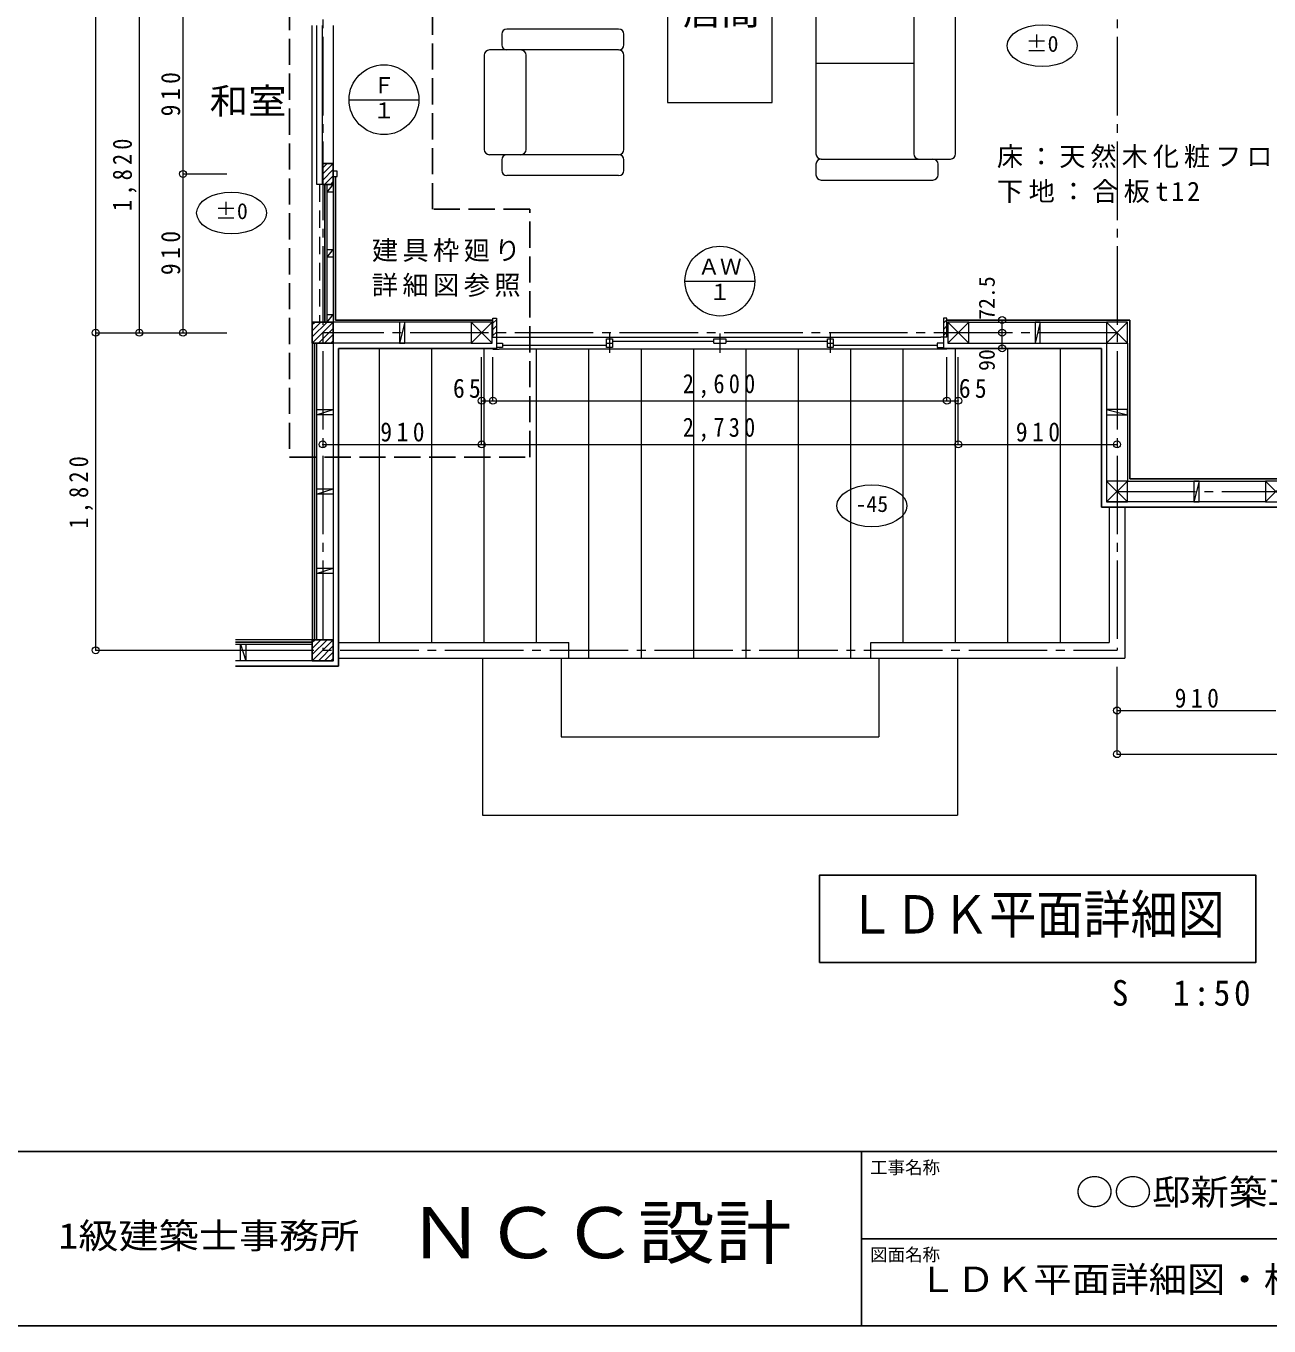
# Model space of a CAD drawing. Units: millimetres at full size, sheet at 1:50. Extents: x -10000 to 10000, y -6925 to 6925.
# Drawn here: x -1785 to 5334, y -6925 to 525 of the extents above; entities that cross this region are included whole.
import ezdxf
from ezdxf.enums import TextEntityAlignment as Align

# ---------------------------------------------------------------- set-up
doc = ezdxf.new("R2010")
doc.units = ezdxf.units.MM
doc.header["$LTSCALE"] = 50
doc.header["$PDMODE"] = 32
doc.header["$PDSIZE"] = 40
for name, pattern in [('CHAIN2', [12, 9, -1, 1, -1]), ('DASHED2', [3, 2, -1]), ('DASHED3', [4, 3, -1])]:
    doc.linetypes.add(name, pattern=pattern)
for name, color, linetype, lineweight in [('0-2', 4, 'Continuous', 9), ('1-0', 1, 'CHAIN2', 9), ('1-1', 7, 'Continuous', 25), ('1-2', 4, 'Continuous', 9), ('1-3', 3, 'Continuous', 13), ('1-4', 134, 'Continuous', 9), ('1-5', 2, 'Continuous', 13), ('1-7', 4, 'Continuous', 9), ('1-A', 4, 'Continuous', 9), ('1-B', 4, 'Continuous', 9), ('1-C', 134, 'Continuous', 9), ('1-D', 4, 'Continuous', 9), ('F-1', 7, 'Continuous', 25)]:
    doc.layers.add(name, color=color, linetype=linetype, lineweight=lineweight)
doc.layers.add('F-A', color=7, linetype='Continuous')
doc.styles.add('ＭＳ ゴシック', font='')
doc.styles.get('ＭＳ ゴシック').set_extended_font_data('MS Gothic')

# ---------------------------------------------------------------- blocks, each defined once
blk = doc.blocks.new('柱1')
at = {"layer": '0-2'}
for p, q in [((-30, 30), (30, -30)), ((30, 30), (-30, -30))]:
    blk.add_line(p, q, dxfattribs=at)
blk.add_lwpolyline([(-30, -30), (30, -30), (30, 30), (-30, 30)], close=True, dxfattribs=at)
blk = doc.blocks.new('柱2')
at = {"layer": '1-2'}
for p, q in [((-30, -30), (30, 30)), ((-30, -12.32), (12.32, 30)), ((-30, 5.36), (-5.36, 30)), ((-30, 23.03), (-23.03, 30)), ((-12.32, -30), (30, 12.32)), ((5.36, -30), (30, -5.36)), ((23.03, -30), (30, -23.03))]:
    blk.add_line(p, q, dxfattribs=at)
at = {"layer": '1-2', "color": 7, "lineweight": 25}
blk.add_lwpolyline([(30, 30), (-30, 30), (-30, -30), (30, -30)], close=True, dxfattribs=at)
blk = doc.blocks.new('間柱')
at = {"layer": '1-2'}
blk.add_line((15, 60), (-15, -60), dxfattribs=at)
blk.add_lwpolyline([(-15, -60), (15, -60), (15, 60), (-15, 60)], close=True, dxfattribs=at)

msp = doc.modelspace()

# ---------------------------------------------------------------- linework, layer by layer
at = {"layer": '1-0'}
for p, q in [((-85.66, 2862.06), (-85.66, -3052.94)), ((4464.34, 2862.06), (4464.34, -3052.94)), ((4464.34, -1232.94), (-85.66, -1232.94)), ((4464.34, -2142.94), (8604.34, -2142.94)), ((-585.66, -3052.94), (4464.34, -3052.94))]:
    msp.add_line(p, q, dxfattribs=at)
at = {"layer": '1-1'}
for p, q in [((-13.16, -337.94), (-13.16, -1160.44)), ((-73.16, -1172.94), (-73.16, -382.94)), ((889.34, -1160.44), (-13.16, -1160.44)), ((3489.34, -1160.44), (4536.84, -1160.44)), ((4536.84, -1160.44), (4536.84, -2070.44)), ((-133.16, -1292.94), (-133.16, -2992.94)), ((4.34, -1322.94), (4.34, -3142.94)), ((909.34, -1322.94), (4.34, -1322.94)), ((3469.34, -1322.94), (4374.34, -1322.94)), ((4374.34, -1322.94), (4374.34, -2232.94)), ((4536.84, -2070.44), (5439.34, -2070.44)), ((5395.83, -2232.94), (4374.34, -2232.94)), ((-145.66, -3005.44), (-585.66, -3005.44)), ((4.34, -3142.94), (-585.66, -3142.94))]:
    msp.add_line(p, q, dxfattribs=at)
at = {"layer": '1-2'}
for p, q in [((-85.66, -287.59), (-61.02, -262.94)), ((-85.66, -322.94), (-25.66, -262.94)), ((-85.66, -358.3), (-25.66, -298.3)), ((-74.95, -382.94), (-25.66, -333.66)), ((-39.6, -382.94), (-25.66, -369.01)), ((-60.66, -1172.94), (-60.66, -382.94)), ((-25.66, -382.94), (-25.66, -1172.94)), ((-60.66, -755.44), (-25.66, -755.44)), ((-60.66, -800.44), (-25.66, -755.44)), ((-25.66, -800.44), (-60.66, -800.44)), ((-60.66, -1127.94), (-25.66, -1127.94)), ((-60.66, -1172.94), (-25.66, -1127.94)), ((764.34, -1172.94), (-25.66, -1172.94)), ((3614.34, -1172.94), (4404.34, -1172.94)), ((-120.66, -1292.94), (-120.66, -2992.94)), ((764.34, -1292.94), (-25.66, -1292.94)), ((-25.66, -1292.94), (-25.66, -2992.94)), ((3614.34, -1292.94), (4404.34, -1292.94)), ((4404.34, -1292.94), (4404.34, -2202.94)), ((-120.66, -1672.94), (-25.66, -1672.94)), ((-120.66, -2127.94), (-25.66, -2127.94)), ((5314.34, -2202.94), (4404.34, -2202.94)), ((-120.66, -2582.94), (-25.66, -2582.94)), ((-585.66, -3017.94), (-145.66, -3017.94)), ((-555.66, -3112.94), (-555.66, -3017.94)), ((-555.66, -3017.94), (-525.66, -3112.94)), ((-525.66, -3017.94), (-525.66, -3112.94)), ((-145.66, -3112.94), (-585.66, -3112.94))]:
    msp.add_line(p, q, dxfattribs=at)
at = {"layer": '1-2', "color": 7, "lineweight": 25}
msp.add_line((-25.66, -382.94), (-25.66, -262.94), dxfattribs=at)
msp.add_lwpolyline([(-25.66, -262.94), (-85.66, -262.94), (-85.66, -382.94), (-25.66, -382.94)], dxfattribs=at)
at = {"layer": '1-2'}
for points in [[(-25.66, -427.94), (-60.66, -427.94), (-25.66, -382.94)], [(4524.34, -1292.94), (4524.34, -2082.94), (5314.34, -2082.94)], [(-25.66, -1702.94), (-120.66, -1702.94), (-25.66, -1672.94)], [(-25.66, -2157.94), (-120.66, -2157.94), (-25.66, -2127.94)], [(-25.66, -2612.94), (-120.66, -2612.94), (-25.66, -2582.94)]]:
    msp.add_lwpolyline(points, dxfattribs=at)
at = {"layer": '1-3'}
for p, q in [((-88.66, 527.06), (-88.66, -382.94)), ((909.34, -1150.44), (909.34, -1327.94)), ((3469.34, -1150.44), (3469.34, -1327.94)), ((889.34, -1257.94), (924.34, -1257.94)), ((1556.84, -1237.94), (1556.84, -1347.94)), ((2189.34, -1237.94), (2189.34, -1347.94)), ((2821.84, -1237.94), (2821.84, -1347.94)), ((3489.34, -1257.94), (3454.34, -1257.94)), ((889.34, -1327.94), (924.34, -1327.94)), ((944.34, -1304.94), (1539.84, -1304.94)), ((1539.84, -1292.94), (1573.84, -1292.94)), ((1573.84, -1280.94), (2155.34, -1280.94)), ((2155.34, -1292.94), (2155.34, -1268.94)), ((2155.34, -1292.94), (2223.34, -1292.94)), ((2223.34, -1280.94), (2801.84, -1280.94)), ((2804.84, -1292.94), (2838.84, -1292.94)), ((2838.84, -1304.94), (3434.34, -1304.94)), ((3489.34, -1327.94), (3454.34, -1327.94))]:
    msp.add_line(p, q, dxfattribs=at)
at = {"layer": '1-3', "linetype": 'DASHED2'}
msp.add_line((-103.66, -382.94), (-103.66, -1172.94), dxfattribs=at)
at = {"layer": '1-3', "color": 134, "lineweight": 9}
for p, q in [((889.34, -1178.84), (909.34, -1158.84)), ((3469.34, -1178.84), (3489.34, -1158.84)), ((889.34, -1214.19), (909.34, -1194.19)), ((889.34, -1249.55), (909.34, -1229.55)), ((3469.34, -1214.19), (3489.34, -1194.19)), ((3469.34, -1249.55), (3489.34, -1229.55))]:
    msp.add_line(p, q, dxfattribs=at)
at = {"layer": '1-3', "color": 4, "lineweight": 9}
for p, q in [((924.34, -1257.94), (3454.34, -1257.94)), ((3454.34, -1327.94), (924.34, -1327.94))]:
    msp.add_line(p, q, dxfattribs=at)
at = {"layer": '1-3'}
for points in [[(-88.66, -382.94), (-118.66, -382.94), (-118.66, 527.06)], [(889.34, -1257.94), (889.34, -1150.44), (909.34, -1150.44)], [(3489.34, -1257.94), (3489.34, -1150.44), (3469.34, -1150.44)], [(909.34, -1292.94), (944.34, -1292.94), (944.34, -1316.94), (909.34, -1316.94)], [(2155.34, -1268.94), (2223.34, -1268.94), (2223.34, -1292.94)], [(3469.34, -1292.94), (3434.34, -1292.94), (3434.34, -1316.94), (3469.34, -1316.94)]]:
    msp.add_lwpolyline(points, dxfattribs=at)
for points in [[(1539.84, -1268.94), (1573.84, -1268.94), (1573.84, -1316.94), (1539.84, -1316.94)], [(2804.84, -1268.94), (2838.84, -1268.94), (2838.84, -1316.94), (2804.84, -1316.94)]]:
    msp.add_lwpolyline(points, close=True, dxfattribs=at)
at = {"layer": '1-4'}
for p, q in [((-145.66, -1172.94), (-145.66, 527.06)), ((-25.66, 527.06), (-25.66, -262.94)), ((-145.66, -1292.94), (-145.66, -2992.94)), ((-145.66, -2992.94), (-585.66, -2992.94))]:
    msp.add_line(p, q, dxfattribs=at)
at = {"layer": '1-4', "color": 3, "lineweight": 13}
msp.add_lwpolyline([(-25.66, -337.94), (-3.16, -337.94), (-3.16, -307.94), (-25.66, -307.94)], dxfattribs=at)
at = {"layer": '1-5'}
for p, q in [((4419.34, -2232.94), (4419.34, -3007.94)), ((4509.34, -2232.94), (4509.34, -3097.94)), ((4.34, -3007.94), (1324.34, -3007.94)), ((1324.34, -3097.94), (1324.34, -3007.94)), ((4.34, -3097.94), (4509.34, -3097.94)), ((829.34, -3097.94), (829.34, -3997.94)), ((1279.34, -3097.94), (1279.34, -3547.94)), ((3099.34, -3097.94), (3099.34, -3547.94)), ((3549.34, -3097.94), (3549.34, -3997.94)), ((1279.34, -3547.94), (3099.34, -3547.94)), ((829.34, -3997.94), (3549.34, -3997.94))]:
    msp.add_line(p, q, dxfattribs=at)
msp.add_lwpolyline([(3054.34, -3097.94), (3054.34, -3007.94), (4419.34, -3007.94)], dxfattribs=at)
at = {"layer": '1-7'}
for p, q in [((2739.34, 1382.06), (2739.34, -207.94)), ((3299.34, 1382.06), (3299.34, -207.94)), ((3539.34, -207.94), (3539.34, 1382.06)), ((939.34, 477.06), (939.34, 417.06)), ((1609.34, 507.06), (969.34, 507.06)), ((1639.34, 417.06), (1639.34, 477.06)), ((1609.34, 387.06), (869.34, 387.06)), ((839.34, 357.06), (839.34, -182.94)), ((1079.34, -182.94), (1079.34, 357.06)), ((1639.34, -182.94), (1639.34, 357.06)), ((2739.34, 312.06), (3299.34, 312.06)), ((1609.34, -212.94), (869.34, -212.94)), ((939.34, -242.94), (939.34, -302.94)), ((1639.34, -302.94), (1639.34, -242.94)), ((2739.34, -267.94), (2739.34, -327.94)), ((2769.34, -237.94), (3509.34, -237.94)), ((3439.34, -327.94), (3439.34, -267.94)), ((1609.34, -332.94), (969.34, -332.94)), ((2769.34, -357.94), (3409.34, -357.94))]:
    msp.add_line(p, q, dxfattribs=at)
msp.add_lwpolyline([(1889.34, 87.06), (2489.34, 87.06), (2489.34, 1087.06), (1889.34, 1087.06)], close=True, dxfattribs=at)
for centre, start, end in [((969.34, 477.06), 90, 180), ((1609.34, 477.06), 0, 90), ((869.34, 357.06), 90, 180), ((969.34, 417.06), 180, 270), ((1049.34, 357.06), 0, 90), ((1609.34, 417.06), 270, 0), ((1609.34, 357.06), 0, 90), ((869.34, -182.94), 180, 270), ((969.34, -242.94), 90, 180), ((1049.34, -182.94), 270, 0), ((1609.34, -182.94), 270, 0), ((1609.34, -242.94), 0, 90), ((2769.34, -207.94), 180, 270), ((3329.34, -207.94), 180, 270), ((3509.34, -207.94), 270, 0), ((2769.34, -267.94), 90, 180), ((3409.34, -267.94), 0, 90), ((969.34, -302.94), 180, 270), ((1609.34, -302.94), 270, 0), ((2769.34, -327.94), 180, 270), ((3409.34, -327.94), 270, 0)]:
    msp.add_arc(centre, 30, start, end, dxfattribs=at)
at = {"layer": '1-A', "color": 7, "linetype": 'DASHED3', "lineweight": 25}
msp.add_lwpolyline([(-275.52, 1451.47), (-275.52, -1945.81), (1099.93, -1945.81), (1099.93, -525.26), (543.74, -525.26), (543.74, 1451.47)], close=True, dxfattribs=at)
at = {"layer": '1-B'}
for p, q in [((65.2, 102.16), (465.2, 102.16)), ((1989.34, -937.29), (2389.34, -937.29))]:
    msp.add_line(p, q, dxfattribs=at)
for centre in [(265.2, 102.16), (2189.34, -937.29)]:
    msp.add_circle(centre, 200, dxfattribs=at)
for centre in [(4035.29, 411.66), (-607.86, -546.88), (3059.77, -2225.14)]:
    msp.add_ellipse(centre, major_axis=(200, 0), ratio=0.6, dxfattribs=at)
at = {"layer": '1-C'}
for p, q in [((239.34, -3007.94), (239.34, -1322.94)), ((539.34, -3007.94), (539.34, -1322.94)), ((839.34, -3007.94), (839.34, -1322.94)), ((1139.34, -3007.94), (1139.34, -1327.94)), ((1439.34, -3097.94), (1439.34, -1327.94)), ((1739.34, -3097.94), (1739.34, -1327.94)), ((2039.34, -3097.94), (2039.34, -1327.94)), ((2339.34, -3097.94), (2339.34, -1327.94)), ((2639.34, -3097.94), (2639.34, -1327.94)), ((2939.34, -3097.94), (2939.34, -1327.94)), ((3239.34, -3007.94), (3239.34, -1327.94)), ((3539.34, -3007.94), (3539.34, -1322.94)), ((3839.34, -3007.94), (3839.34, -1322.94)), ((4139.34, -3007.94), (4139.34, -1322.94))]:
    msp.add_line(p, q, dxfattribs=at)
at = {"layer": '1-D'}
for p, q in [((-1385.66, -1232.94), (-1385.66, 2862.06)), ((-1135.66, -1232.94), (-1135.66, 587.06)), ((-885.66, -322.94), (-885.66, 587.06)), ((-885.66, -322.94), (-635.66, -322.94)), ((-885.66, -1232.94), (-885.66, -322.94)), ((3805.91, -1232.94), (3805.91, -1160.44)), ((-1385.66, -1232.94), (-635.66, -1232.94)), ((-1385.66, -3052.94), (-1385.66, -1232.94)), ((3805.91, -1322.94), (3805.91, -1232.94)), ((824.34, -1872.94), (824.34, -1372.94)), ((889.34, -1622.94), (889.34, -1372.94)), ((3489.34, -1622.94), (3489.34, -1372.94)), ((3554.34, -1872.94), (3554.34, -1372.94)), ((824.34, -1622.94), (889.34, -1622.94)), ((889.34, -1622.94), (3489.34, -1622.94)), ((3489.34, -1622.94), (3554.34, -1622.94)), ((-85.66, -1872.94), (824.34, -1872.94)), ((824.34, -1872.94), (3554.34, -1872.94)), ((3554.34, -1872.94), (4464.34, -1872.94)), ((-1385.66, -3052.94), (-585.66, -3052.94)), ((4464.34, -3647.94), (4464.34, -3147.94)), ((4464.34, -3397.94), (5374.34, -3397.94)), ((4464.34, -3647.94), (8104.34, -3647.94))]:
    msp.add_line(p, q, dxfattribs=at)
for p in [(-885.66, -322.94), (3805.91, -1160.44), (-1385.66, -1232.94), (-1135.66, -1232.94), (-885.66, -1232.94), (3805.91, -1232.94), (3805.91, -1322.94), (824.34, -1622.94), (889.34, -1622.94), (3489.34, -1622.94), (3554.34, -1622.94), (-85.66, -1872.94), (824.34, -1872.94), (3554.34, -1872.94), (4464.34, -1872.94), (-1385.66, -3052.94), (4464.34, -3397.94), (4464.34, -3647.94)]:
    msp.add_point(p, dxfattribs=at)
at = {"layer": 'F-1'}
for p, q in [((-10000, -5925), (10000, -5925)), ((3000, -6925), (3000, -5925)), ((3000, -6425), (10000, -6425)), ((-10000, -6925), (10000, -6925))]:
    msp.add_line(p, q, dxfattribs=at)
msp.add_lwpolyline([(2759.34, -4841.81), (5259.34, -4841.81), (5259.34, -4341.81), (2759.34, -4341.81)], close=True, dxfattribs=at)

# ---------------------------------------------------------------- block references
at = {"layer": '1-2', "xscale": 2, "yscale": 2}
for name, p in [('柱2', (-85.66, -1232.94)), ('柱1', (824.34, -1232.94)), ('柱1', (3554.34, -1232.94)), ('柱1', (4464.34, -1232.94)), ('柱1', (4464.34, -2142.94)), ('柱1', (5374.34, -2142.94)), ('柱2', (-85.66, -3052.94))]:
    msp.add_blockref(name, p, dxfattribs=at)
at = {"layer": '1-2'}
for p in [(369.34, -1232.94), (4009.34, -1232.94), (4919.34, -2142.94)]:
    msp.add_blockref('間柱', p, dxfattribs=at)
at = {"layer": '1-2', "rotation": 90}
msp.add_blockref('間柱', (4464.34, -1687.94), dxfattribs=at)

# ---------------------------------------------------------------- texts
at = {"layer": '1-A', "color": 7, "style": 'ＭＳ ゴシック', "width": 1.1}
for s, p in [('居間', (1976.84, 487.06)), ('和室', (-732.5, -22.6))]:
    msp.add_text(s, height=146.6, dxfattribs=at).set_placement(p, align=Align.BOTTOM_LEFT)
at = {"layer": '1-A', "color": 7, "char_height": 110, "attachment_point": 7, "style": 'ＭＳ ゴシック'}
for s, insert in [('\\T1.19;床：天然木化粧フローリングt12', (3776.13, -289.74)), ('\\T1.21;下地：合板t12', (3776.13, -489.74)), ('\\T1.17;建具枠廻り', (195.38, -828.02)), ('\\T1.17;詳細図参照', (195.38, -1028.02))]:
    msp.add_mtext(s, dxfattribs=dict(at, insert=insert))
at = {"layer": '1-B', "style": 'ＭＳ ゴシック'}
for s, p in [('±0', (3941.54, 349.16)), ('Ｆ', (202.7, 112.16)), ('１', (202.7, -32.84)), ('±0', (-701.61, -609.38)), ('ＡＷ', (2064.34, -927.29)), ('１', (2126.84, -1072.29)), ('-45', (2966.02, -2287.64))]:
    msp.add_text(s, height=91.64, dxfattribs=at).set_placement(p, align=Align.BOTTOM_LEFT)
at = {"layer": '1-D', "style": 'ＭＳ ゴシック'}
for s, p in [('72.5', (3790.91, -1159.26)), ('90', (3790.91, -1452))]:
    msp.add_text(s, height=91.64, rotation=90, dxfattribs=at).set_placement(p, align=Align.BOTTOM_LEFT)
at = {"layer": '1-D', "color": 7, "char_height": 110, "attachment_point": 7, "rotation": 90, "style": 'ＭＳ ゴシック'}
for s, insert in [('\\T1.38;\\W0.9;910', (-900.66, 7.06)), ('\\T1.38;\\W0.85;1,820', (-1150.66, -535.44)), ('\\T1.38;\\W0.9;910', (-900.66, -902.94)), ('\\T1.38;\\W0.85;1,820', (-1400.66, -2355.44))]:
    msp.add_mtext(s, dxfattribs=dict(at, insert=insert))
at = {"layer": '1-D', "color": 7, "char_height": 110, "attachment_point": 7, "style": 'ＭＳ ゴシック'}
for s, insert in [('\\T1.38;\\W0.85;2,600', (1976.84, -1607.94)), ('\\T1.36;\\W0.9;65', (660.54, -1607.94)), ('\\T1.36;\\W0.9;65', (3557.93, -1607.94)), ('\\T1.38;\\W0.9;910', (244.34, -1857.94)), ('\\T1.38;\\W0.85;2,730', (1976.84, -1857.94)), ('\\T1.38;\\W0.9;910', (3884.34, -1857.94)), ('\\T1.38;\\W0.9;910', (4794.34, -3382.94))]:
    msp.add_mtext(s, dxfattribs=dict(at, insert=insert))
at = {"layer": 'F-A', "color": 3, "style": 'ＭＳ ゴシック', "width": 0.9}
msp.add_text('ＬＤＫ平面詳細図', height=219.9, dxfattribs=at).set_placement((2921.84, -4741.81), align=Align.BOTTOM_LEFT)
at = {"layer": 'F-A', "color": 4, "style": 'ＭＳ ゴシック'}
for s, p in [('工事名称', (3050, -6075)), ('図面名称', (3050, -6575))]:
    msp.add_text(s, height=73.31, dxfattribs=at).set_placement(p, align=Align.BOTTOM_LEFT)
at = {"layer": 'F-A', "style": 'ＭＳ ゴシック'}
for s, width, p in [('○○邸新築工事', 1.1, (4225, -6275)), ('1級建築士事務所', 1.15, (-1600, -6525)), ('ＬＤＫ平面詳細図・枠廻り詳細図', 1.1, (3325, -6775))]:
    msp.add_text(s, height=146.6, dxfattribs=dict(at, width=width)).set_placement(p, align=Align.BOTTOM_LEFT)
at = {"layer": 'F-A', "color": 2, "style": 'ＭＳ ゴシック', "width": 1.1}
msp.add_text('ＮＣＣ設計', height=293.3, dxfattribs=at).set_placement((400, -6625), align=Align.BOTTOM_LEFT)
at = {"layer": 'F-A', "insert": (4434.34, -5091.81), "char_height": 146.6, "attachment_point": 7, "style": 'ＭＳ ゴシック'}
msp.add_mtext('\\T1.23;\\W0.95;S\u30001:50', dxfattribs=at)

doc.saveas('drawing.dxf')
